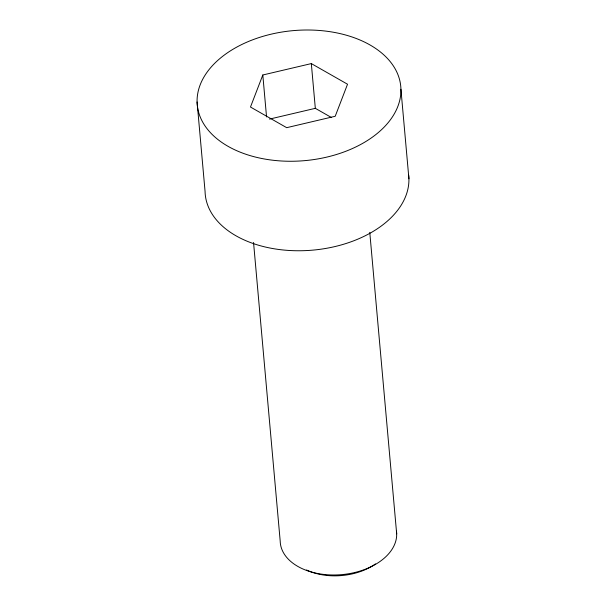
<?xml version="1.0" encoding="UTF-8"?>
<svg xmlns="http://www.w3.org/2000/svg" width="606" height="606" viewBox="0 0 606 606"><rect width="100%" height="100%" fill="white"/><g stroke="black" fill="none" stroke-linecap="round" stroke-linejoin="round"><path stroke-width="0.91" d="M262.807 74.992L250.483 107.035L286.683 127.677L335.209 116.269L347.533 84.226L311.325 63.592L262.807 74.992L266.549 116.943M269.541 119.094L315.325 108.33L331.414 117.503M400.93 89.279A102.179 65.266 -5.1 0 1 249.377 155.386A102.179 65.266 -5.1 0 1 246.718 42.231A102.179 65.266 -5.1 0 1 400.93 89.279L408.921 178.77M369.774 232.363L396.68 533.848M311.325 63.592L315.325 108.33M253.543 242.453L280.199 541.113A58.388 37.292 -5.1 0 0 341.39 574.662A58.388 37.292 -5.1 0 0 396.475 531.204M197.079 101.982L205.07 191.473A102.179 65.266 -5.1 0 0 311.325 250.255A102.179 65.266 -5.1 0 0 408.679 175.195M375.47 563.898A51.025 32.595 -5.1 0 1 306.538 569.973"/></g></svg>
